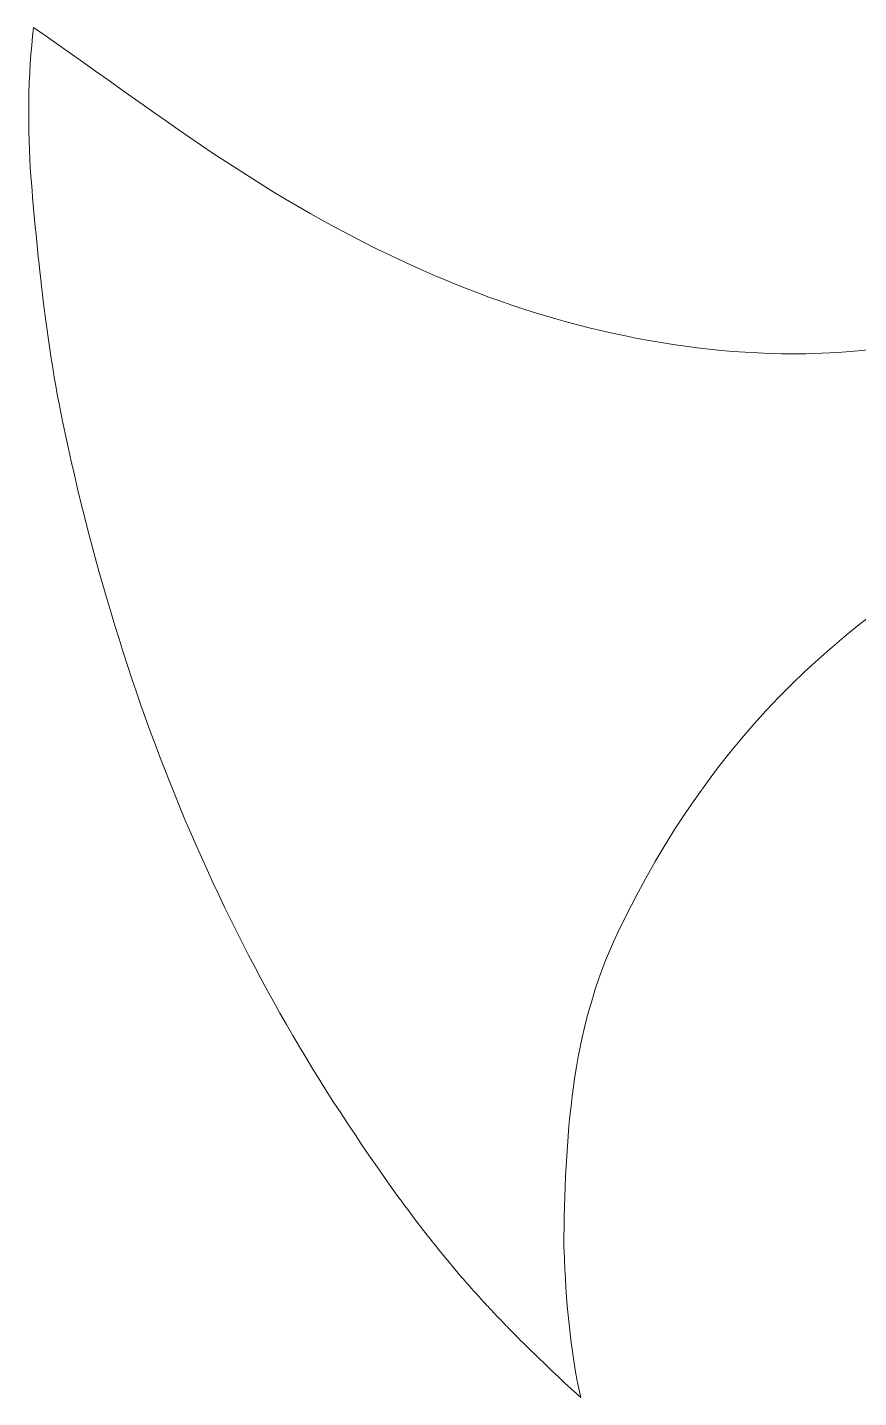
# Model space of a CAD drawing. Header units: millimetres. Extents: x -416 to 1516, y -417 to 43.
# Drawn here: x -35.73 to -14.33, y -142.04 to -106.75 of the extents above; entities that cross this region are included whole.
import ezdxf

# ---------------------------------------------------------------- set-up
doc = ezdxf.new("R2010")
doc.units = ezdxf.units.MM
doc.header["$MEASUREMENT"] = 0
doc.layers.add('Layer 4', color=7, linetype='Continuous')

msp = doc.modelspace()

# ---------------------------------------------------------------- linework, layer by layer
at = {"layer": 'Layer 4', "lineweight": 0}
msp.add_open_spline([(-20.529, -130.062), (-21.754, -132.623), (-21.882, -135.371), (-21.922, -138.17), (-21.922, -138.17), (-21.922, -138.17), (-21.922, -138.17), (-21.923, -138.19), (-21.916, -138.232), (-21.915, -138.255), (-21.859, -139.537), (-21.771, -140.771), (-21.485, -142.042), (-21.935, -141.63), (-22.358, -141.232), (-22.762, -140.836), (-22.764, -140.835), (-22.765, -140.833), (-22.766, -140.832), (-22.946, -140.656), (-23.121, -140.48), (-23.294, -140.303), (-23.346, -140.249), (-23.398, -140.195), (-23.449, -140.142), (-23.577, -140.009), (-23.704, -139.875), (-23.83, -139.74), (-23.881, -139.686), (-23.932, -139.631), (-23.983, -139.576), (-24.151, -139.392), (-24.318, -139.207), (-24.483, -139.016), (-24.485, -139.015), (-24.487, -139.013), (-24.488, -139.011), (-24.653, -138.821), (-24.816, -138.627), (-24.979, -138.429), (-25.028, -138.368), (-25.078, -138.307), (-25.127, -138.246), (-25.248, -138.097), (-25.369, -137.944), (-25.49, -137.788), (-25.54, -137.724), (-25.589, -137.661), (-25.639, -137.596), (-25.803, -137.381), (-25.967, -137.162), (-26.134, -136.932), (-26.135, -136.931), (-26.136, -136.93), (-26.137, -136.928), (-28.266, -133.99), (-30.005, -131.022), (-31.538, -127.464), (-32.977, -124.123), (-34.147, -120.3), (-34.901, -116.492), (-35.25, -114.729), (-35.479, -112.546), (-35.638, -110.569), (-35.726, -109.469), (-35.715, -107.917), (-35.568, -106.749), (-32.056, -109.191), (-29.377, -111.364), (-25.23, -113.147), (-22.363, -114.38), (-19.014, -115.208), (-15.693, -115.153), (-14.586, -115.134), (-13.482, -115.018), (-12.4, -114.785), (-12.345, -114.834), (-12.344, -114.868), (-12.321, -114.912), (-11.529, -116.405), (-10.628, -117.819), (-9.655, -119.191), (-14.654, -121.726), (-18.094, -124.973), (-20.529, -130.062)], degree=3, knots=[0, 0, 0, 0, 1, 1, 1, 2, 2, 2, 3, 3, 3, 4, 4, 4, 5, 5, 5, 6, 6, 6, 7, 7, 7, 8, 8, 8, 9, 9, 9, 10, 10, 10, 11, 11, 11, 12, 12, 12, 13, 13, 13, 14, 14, 14, 15, 15, 15, 16, 16, 16, 17, 17, 17, 18, 18, 18, 19, 19, 19, 20, 20, 20, 21, 21, 21, 22, 22, 22, 23, 23, 23, 24, 24, 24, 25, 25, 25, 26, 26, 26, 27, 27, 27, 28, 28, 28, 28], dxfattribs=at)

doc.saveas('drawing.dxf')
